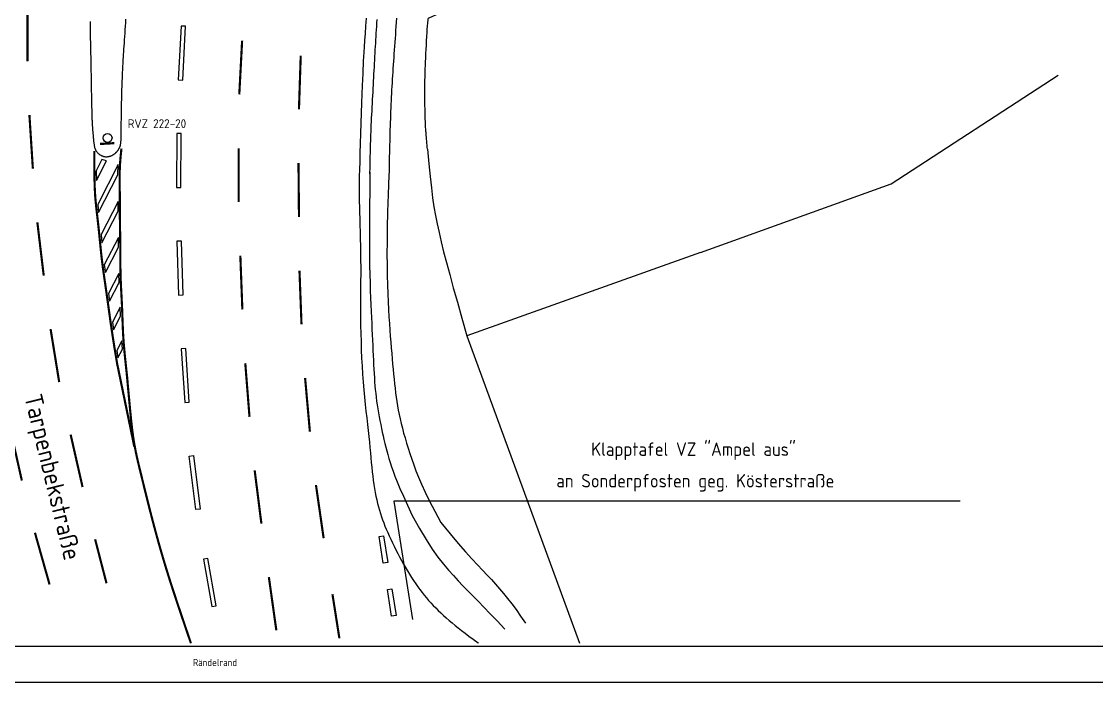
# Model space of a CAD drawing. Header units: metres. Extents: x -3 to 211, y 1 to 149.
# Drawn here: x 75.4 to 135.4, y 0.7 to 37.6 of the extents above; entities that cross this region are included whole.
import ezdxf
from ezdxf.enums import TextEntityAlignment as Align

# ---------------------------------------------------------------- set-up
doc = ezdxf.new("R2010")
doc.units = ezdxf.units.M
doc.header["$LTSCALE"] = 25
doc.layers.get('0').update_dxf_attribs({"linetype": 'CONTINUOUS'})
for name, color, linetype in [('BG-GR-LIN-VSB', 4, 'CONTINUOUS'), ('BG-GR-TXT-STR-NAM', 4, 'CONTINUOUS'), ('BS-RA-SYM', 3, 'CONTINUOUS'), ('BS-RA-TXT-SON', 2, 'CONTINUOUS'), ('BT-OF-LIN-ABG', 4, 'CONTINUOUS'), ('BV-FM-SYM', 2, 'CONTINUOUS'), ('BV-SF-LIN-HOH', 5, 'CONTINUOUS'), ('BV-VK-SYM', 2, 'CONTINUOUS'), ('BV-VK-TXT', 2, 'CONTINUOUS'), ('BV-VK-TXT-LSA', 3, 'CONTINUOUS')]:
    doc.layers.add(name, color=color, linetype=linetype)
doc.styles.get("Standard").update_dxf_attribs({"font": 'isocp.shx', "height": 0.5})

# ---------------------------------------------------------------- blocks, each defined once
blk = doc.blocks.new('BVKMAN')
blk.add_circle((0, 0), 0.25)
blk = doc.blocks.new('Verkehrszeichen')
at = {"layer": 'BV-VK-SYM', "const_width": 0.125}
blk.add_lwpolyline([(0.305, 0.373), (0.322, -0.426)], dxfattribs=at)
at = {"layer": 'BV-VK-SYM', "rotation": 0.8654267626991108}
blk.add_blockref('BVKMAN', (0, 0), dxfattribs=at)

msp = doc.modelspace()

# ---------------------------------------------------------------- linework, layer by layer
at = {"layer": 'BG-GR-LIN-VSB'}
for p, q in [((123.94, 28.535), (133.248, 34.597)), ((113.3, 24.699), (123.94, 28.535))]:
    msp.add_line(p, q, dxfattribs=at)
at = {"layer": 'BS-RA-SYM'}
msp.add_line((207.138, 2.709), (-0.862, 2.709), dxfattribs=at)
at = {"layer": 'BS-RA-TXT-SON'}
msp.add_line((211.138, 0.709), (-2.862, 0.709), dxfattribs=at)
at = {"layer": 'BT-OF-LIN-ABG'}
for p, q in [((113.3, 24.699), (100.281, 20.048)), ((100.281, 20.048), (106.558, 2.897))]:
    msp.add_line(p, q, dxfattribs=at)
msp.add_lwpolyline([(98.075, 30.468, -0.000227), (98, 31.341, -0.007476), (97.984, 31.564, -0.009604), (97.942, 32.715, -0.007263), (97.937, 34.237, -0.007724), (97.96, 35.085, -0.003463), (98.053, 36.975, -0.014258), (98.113, 37.68, -0.118876), (98.142, 37.761, -0.138582), (98.178, 37.792, -0.000322), (116.504, 46.26, -0.000473), (127.645, 51.387, -0.000747), (147.807, 60.604)], format="xyb", dxfattribs=at)
for points in [[(96.343, 37.773), (96.329, 37.541), (96.315, 37.312), (96.3, 37.085), (96.286, 36.861), (96.271, 36.639), (96.255, 36.421), (96.24, 36.206), (96.225, 35.993), (96.21, 35.782), (96.195, 35.574), (96.181, 35.368), (96.167, 35.165), (96.153, 34.963), (96.14, 34.762), (96.127, 34.562), (96.115, 34.363), (96.103, 34.164), (96.091, 33.965), (96.08, 33.766), (96.069, 33.567), (96.059, 33.367), (96.049, 33.166), (96.039, 32.965), (96.03, 32.763), (96.022, 32.561), (96.014, 32.357), (96.006, 32.152), (95.999, 31.947), (95.992, 31.74), (95.986, 31.532), (95.98, 31.324), (95.974, 31.114), (95.969, 30.903), (95.963, 30.69), (95.958, 30.477), (95.953, 30.263), (95.948, 30.05), (95.944, 29.838), (95.939, 29.628), (95.936, 29.421), (95.932, 29.218), (95.929, 29.02), (95.929, 28.963)], [(94.87, 29.083), (94.871, 29.182), (94.873, 29.367), (94.876, 29.549), (94.88, 29.728), (94.884, 29.904), (94.888, 30.077), (94.892, 30.248), (94.897, 30.418), (94.902, 30.588), (94.908, 30.757), (94.913, 30.926), (94.919, 31.097), (94.925, 31.27), (94.931, 31.446), (94.939, 31.625), (94.946, 31.809), (94.955, 31.999), (94.964, 32.195), (94.974, 32.396), (94.984, 32.6), (94.995, 32.808), (95.007, 33.018), (95.018, 33.228), (95.029, 33.438), (95.041, 33.646), (95.052, 33.852), (95.063, 34.055), (95.074, 34.256), (95.084, 34.455), (95.095, 34.653), (95.105, 34.849), (95.116, 35.044), (95.126, 35.237), (95.136, 35.43), (95.146, 35.622), (95.157, 35.813), (95.167, 36.003), (95.178, 36.193), (95.189, 36.381), (95.2, 36.568), (95.211, 36.754), (95.223, 36.939), (95.236, 37.124), (95.249, 37.31), (95.262, 37.497), (95.276, 37.687)], [(98.075, 30.468), (98.152, 29.644), (98.224, 28.931), (98.294, 28.307), (98.365, 27.753), (98.441, 27.247), (98.523, 26.768), (98.615, 26.298), (98.72, 25.813), (98.841, 25.297), (98.979, 24.739), (99.137, 24.131), (99.316, 23.464), (99.518, 22.73), (99.745, 21.922), (99.999, 21.03), (100.281, 20.048)], [(94.871, 29.182), (94.855, 28.173), (94.845, 27.27), (94.839, 26.462), (94.837, 25.738), (94.839, 25.088), (94.845, 24.5), (94.853, 23.965), (94.863, 23.47), (94.876, 23.008), (94.889, 22.574), (94.904, 22.165), (94.92, 21.78), (94.936, 21.414), (94.952, 21.066), (94.968, 20.732), (94.983, 20.411), (94.998, 20.1), (95.012, 19.798), (95.025, 19.506), (95.038, 19.223), (95.051, 18.949), (95.064, 18.685), (95.076, 18.429), (95.089, 18.182), (95.102, 17.944), (95.116, 17.713), (95.131, 17.488), (95.148, 17.268), (95.166, 17.051), (95.188, 16.836), (95.212, 16.622), (95.24, 16.407), (95.271, 16.191), (95.306, 15.973), (95.344, 15.754), (95.384, 15.536), (95.426, 15.318), (95.47, 15.101), (95.514, 14.887), (95.559, 14.674), (95.604, 14.465), (95.65, 14.258), (95.698, 14.051), (95.748, 13.843), (95.802, 13.634), (95.859, 13.421), (95.923, 13.204), (95.992, 12.981), (96.069, 12.749), (96.157, 12.499), (96.263, 12.221), (96.391, 11.903), (96.545, 11.536), (96.731, 11.107), (96.954, 10.606), (97.219, 10.022)], [(95.929, 29.02), (95.886, 27.932), (95.854, 26.958), (95.833, 26.087), (95.822, 25.309), (95.819, 24.611), (95.823, 23.982), (95.832, 23.411), (95.845, 22.887), (95.862, 22.398), (95.881, 21.942), (95.903, 21.515), (95.926, 21.112), (95.951, 20.733), (95.977, 20.372), (96.003, 20.028), (96.03, 19.697), (96.056, 19.376), (96.082, 19.064), (96.109, 18.762), (96.135, 18.468), (96.161, 18.184), (96.188, 17.907), (96.216, 17.639), (96.244, 17.378), (96.272, 17.125), (96.303, 16.877), (96.335, 16.634), (96.37, 16.392), (96.408, 16.151), (96.451, 15.909), (96.499, 15.664), (96.552, 15.415), (96.612, 15.159), (96.678, 14.897), (96.749, 14.627), (96.828, 14.351), (96.912, 14.068), (97.002, 13.777), (97.098, 13.479), (97.201, 13.173), (97.31, 12.857), (97.432, 12.524), (97.574, 12.165), (97.743, 11.77), (97.946, 11.329), (98.19, 10.834), (98.482, 10.275), (98.829, 9.644)], [(97.219, 10.022), (97.625, 9.298), (97.998, 8.679), (98.342, 8.152), (98.662, 7.701), (98.962, 7.313), (99.247, 6.974), (99.521, 6.67), (99.788, 6.386), (100.054, 6.109), (100.325, 5.831), (100.606, 5.544), (100.905, 5.239), (101.228, 4.909), (101.58, 4.547), (101.969, 4.143), (102.4, 3.691)], [(98.829, 9.644), (99.34, 9.005), (99.792, 8.461), (100.191, 7.999), (100.544, 7.605), (100.86, 7.266), (101.143, 6.969), (101.403, 6.7), (101.645, 6.447), (101.877, 6.197), (102.102, 5.943), (102.325, 5.68), (102.549, 5.402), (102.778, 5.102), (103.016, 4.776), (103.267, 4.416), (103.535, 4.018)]]:
    msp.add_lwpolyline(points, dxfattribs=at)
at = {"layer": 'BV-FM-SYM'}
msp.add_line((80.451, 18.787), (80.451, 18.787), dxfattribs=at)
at = {"layer": 'BV-FM-SYM', "const_width": 0.12}
for points in [[(75.774, 38.365), (75.767, 35.365)], [(87.74, 36.508), (87.582, 33.512)], [(91.009, 35.683), (90.91, 32.685)], [(75.878, 32.368), (76.07, 29.374)], [(79.501, 30.364), (79.501, 29.778), (79.503, 29.29), (79.507, 28.885), (79.514, 28.55), (79.523, 28.27), (79.535, 28.032), (79.549, 27.821), (79.565, 27.625), (79.583, 27.43), (79.603, 27.234), (79.625, 27.038), (79.648, 26.839), (79.671, 26.639), (79.695, 26.435), (79.718, 26.229), (79.741, 26.019), (79.764, 25.806), (79.785, 25.588), (79.807, 25.368), (79.829, 25.145), (79.851, 24.92), (79.875, 24.694), (79.899, 24.466), (79.926, 24.238), (79.954, 24.009), (79.985, 23.781), (80.016, 23.552), (80.049, 23.324), (80.082, 23.095), (80.116, 22.867), (80.149, 22.638), (80.182, 22.41), (80.214, 22.181), (80.246, 21.952), (80.278, 21.72), (80.31, 21.484), (80.344, 21.244), (80.378, 20.997), (80.414, 20.743), (80.453, 20.48), (80.494, 20.208), (80.536, 19.931), (80.58, 19.656), (80.622, 19.387), (80.664, 19.13), (80.704, 18.891), (80.74, 18.676), (80.772, 18.489)], [(81.011, 30.495), (80.972, 30.133), (80.944, 29.812), (80.926, 29.524), (80.915, 29.264), (80.91, 29.026), (80.909, 28.803), (80.911, 28.59), (80.914, 28.381), (80.916, 28.17), (80.917, 27.957), (80.918, 27.744), (80.919, 27.532), (80.92, 27.32), (80.921, 27.111), (80.922, 26.906), (80.923, 26.705), (80.925, 26.509), (80.928, 26.316), (80.931, 26.126), (80.934, 25.937), (80.937, 25.746), (80.94, 25.553), (80.942, 25.356), (80.944, 25.153), (80.945, 24.943), (80.946, 24.726), (80.947, 24.506), (80.948, 24.282), (80.95, 24.056), (80.953, 23.83), (80.957, 23.604), (80.962, 23.381), (80.97, 23.161), (80.979, 22.945), (80.989, 22.731), (81, 22.519), (81.011, 22.309), (81.022, 22.101), (81.032, 21.893), (81.042, 21.685), (81.051, 21.478), (81.058, 21.27), (81.065, 21.061), (81.073, 20.851), (81.081, 20.64), (81.09, 20.427), (81.1, 20.213), (81.112, 19.996), (81.127, 19.776), (81.145, 19.546), (81.167, 19.298), (81.192, 19.026), (81.223, 18.722), (81.259, 18.378), (81.301, 17.987), (81.349, 17.542)], [(87.551, 30.513), (87.545, 27.513)], [(90.884, 29.685), (90.911, 26.685)], [(76.32, 26.384), (76.676, 23.406)], [(87.641, 24.514), (87.754, 21.517)], [(90.939, 23.685), (91.052, 20.688)], [(77.058, 20.43), (77.539, 17.469)], [(80.772, 18.489), (81.73, 13.855)], [(81.301, 17.987), (81.36, 17.353), (81.413, 16.787), (81.46, 16.282), (81.502, 15.831), (81.543, 15.425), (81.582, 15.058), (81.622, 14.722), (81.664, 14.41), (81.71, 14.116), (81.76, 13.835), (81.813, 13.565), (81.869, 13.303), (81.927, 13.046), (81.987, 12.792), (82.049, 12.538), (82.113, 12.281), (82.177, 12.018), (82.243, 11.75), (82.311, 11.474), (82.381, 11.192), (82.453, 10.902), (82.528, 10.603), (82.606, 10.296), (82.687, 9.98), (82.772, 9.654), (82.861, 9.319), (82.955, 8.973), (83.053, 8.616), (83.157, 8.248), (83.266, 7.87), (83.381, 7.48), (83.503, 7.077), (83.632, 6.659), (83.776, 6.206), (83.943, 5.695), (84.139, 5.103), (84.373, 4.407), (84.652, 3.584), (84.887, 2.897)], [(87.916, 18.521), (88.152, 15.53)], [(91.253, 17.694), (91.519, 14.706)], [(74.799, 14.901), (75.456, 11.974)], [(78.177, 14.538), (78.842, 11.613)], [(88.44, 12.544), (88.816, 9.568)], [(91.858, 11.726), (92.287, 8.757)], [(76.186, 9.064), (77.001, 6.177)], [(79.543, 8.696), (80.177, 6.245)], [(89.231, 6.589), (89.649, 3.619)], [(92.778, 5.635), (93.165, 3.173)]]:
    msp.add_lwpolyline(points, dxfattribs=at)
at = {"layer": 'BV-FM-SYM'}
for points in [[(84.426, 34.319), (84.584, 37.315), (84.334, 37.328), (84.177, 34.333)], [(84.328, 28.326), (84.348, 31.326), (84.098, 31.328), (84.078, 28.328)], [(79.611, 28.722), (80.168, 29.811), (79.922, 29.878), (79.603, 29.256)], [(79.738, 26.927), (80.81, 29.022), (80.832, 29.613), (79.689, 27.379)], [(79.92, 25.238), (80.821, 27), (80.819, 27.544), (79.875, 25.699)], [(80.114, 23.574), (80.845, 25.002), (80.84, 25.541), (80.055, 24.008)], [(84.447, 22.333), (84.356, 25.331), (84.106, 25.324), (84.197, 22.325)], [(80.344, 21.978), (80.876, 23.018), (80.858, 23.533), (80.283, 22.409)], [(80.57, 20.376), (80.962, 21.144), (80.943, 21.655), (80.507, 20.802)], [(80.817, 18.816), (81.066, 19.302), (81.027, 19.775), (80.749, 19.231)], [(84.794, 16.348), (84.595, 19.341), (84.345, 19.324), (84.545, 16.331)], [(85.154, 10.357), (84.786, 13.334), (85.034, 13.364), (85.402, 10.387)], [(95.612, 7.373), (95.381, 8.855), (95.628, 8.893), (95.859, 7.411)], [(86.294, 4.989), (85.828, 7.635), (85.582, 7.591), (86.048, 4.946)], [(96.078, 4.409), (95.845, 5.891), (96.092, 5.929), (96.325, 4.448)]]:
    msp.add_lwpolyline(points, close=True, dxfattribs=at)
at = {"layer": 'BV-SF-LIN-HOH'}
for points in [[(94.652, 37.77), (94.622, 37.328), (94.594, 36.905), (94.569, 36.514), (94.546, 36.168), (94.528, 35.874), (94.512, 35.62), (94.499, 35.389), (94.488, 35.165), (94.477, 34.929), (94.466, 34.666), (94.454, 34.357), (94.44, 33.986), (94.424, 33.541), (94.406, 33.036), (94.386, 32.488), (94.366, 31.916), (94.347, 31.337), (94.328, 30.771), (94.311, 30.236), (94.296, 29.75), (94.284, 29.326), (94.276, 28.958), (94.27, 28.633), (94.267, 28.34), (94.266, 28.065), (94.268, 27.798), (94.272, 27.527), (94.279, 27.238), (94.288, 26.923), (94.298, 26.584), (94.309, 26.224), (94.32, 25.848), (94.33, 25.46), (94.339, 25.065), (94.346, 24.666), (94.351, 24.269), (94.353, 23.875), (94.353, 23.484), (94.35, 23.094), (94.347, 22.701), (94.345, 22.304), (94.343, 21.901), (94.342, 21.488), (94.345, 21.064), (94.35, 20.627), (94.359, 20.18), (94.371, 19.725), (94.387, 19.267), (94.407, 18.808), (94.43, 18.353), (94.458, 17.904), (94.489, 17.464), (94.525, 17.038), (94.563, 16.624), (94.604, 16.225), (94.646, 15.839), (94.687, 15.466), (94.728, 15.108), (94.767, 14.764), (94.803, 14.434), (94.836, 14.119), (94.865, 13.817), (94.892, 13.527), (94.918, 13.249), (94.943, 12.98), (94.968, 12.721), (94.995, 12.47), (95.023, 12.226), (95.054, 11.988), (95.087, 11.756), (95.124, 11.531), (95.163, 11.311), (95.204, 11.099), (95.248, 10.892), (95.295, 10.693), (95.345, 10.501), (95.397, 10.315), (95.452, 10.135), (95.51, 9.959), (95.572, 9.785), (95.637, 9.612), (95.707, 9.438), (95.78, 9.261), (95.859, 9.08), (95.942, 8.894), (96.03, 8.702), (96.122, 8.507), (96.217, 8.31), (96.316, 8.11), (96.418, 7.911), (96.523, 7.711), (96.63, 7.513), (96.739, 7.318), (96.85, 7.125), (96.962, 6.936), (97.076, 6.75), (97.191, 6.569), (97.307, 6.392), (97.423, 6.219), (97.54, 6.052), (97.658, 5.891), (97.776, 5.735), (97.896, 5.583), (98.018, 5.434), (98.142, 5.289), (98.27, 5.147), (98.401, 5.006), (98.536, 4.866), (98.676, 4.727), (98.821, 4.588), (98.971, 4.449), (99.125, 4.311), (99.285, 4.172), (99.45, 4.033), (99.621, 3.893), (99.796, 3.753), (99.979, 3.611), (100.174, 3.462), (100.389, 3.301), (100.631, 3.12), (100.908, 2.914), (100.931, 2.897)], [(79.257, 37.589), (79.257, 37.512), (79.258, 37.431), (79.259, 37.345), (79.261, 37.253), (79.263, 37.154), (79.265, 37.05), (79.267, 36.94), (79.269, 36.825), (79.272, 36.704), (79.275, 36.578), (79.278, 36.447), (79.281, 36.313), (79.284, 36.176), (79.287, 36.037), (79.29, 35.899), (79.293, 35.761), (79.296, 35.626), (79.299, 35.494), (79.301, 35.367), (79.304, 35.245), (79.306, 35.126), (79.308, 35.009), (79.31, 34.896), (79.312, 34.784), (79.314, 34.673), (79.316, 34.563), (79.317, 34.453), (79.319, 34.344), (79.321, 34.236), (79.323, 34.13), (79.324, 34.026), (79.326, 33.925), (79.328, 33.828), (79.329, 33.735), (79.331, 33.647), (79.332, 33.563), (79.334, 33.481), (79.335, 33.401), (79.337, 33.321), (79.339, 33.239), (79.34, 33.156), (79.342, 33.07), (79.344, 32.98), (79.346, 32.887), (79.348, 32.793), (79.35, 32.699), (79.352, 32.607), (79.354, 32.519), (79.356, 32.436), (79.358, 32.359), (79.36, 32.291), (79.362, 32.228), (79.364, 32.17), (79.367, 32.113), (79.37, 32.056), (79.373, 31.996), (79.377, 31.932), (79.381, 31.861), (79.386, 31.782), (79.392, 31.695), (79.399, 31.605), (79.405, 31.512), (79.412, 31.419), (79.419, 31.329), (79.426, 31.243), (79.432, 31.164), (79.438, 31.094), (79.444, 31.032), (79.449, 30.977), (79.454, 30.929), (79.459, 30.885), (79.464, 30.845), (79.469, 30.807), (79.474, 30.772), (79.48, 30.737), (79.485, 30.704), (79.491, 30.671), (79.497, 30.639), (79.504, 30.609), (79.51, 30.579), (79.517, 30.551), (79.525, 30.525), (79.532, 30.5), (79.54, 30.477), (79.549, 30.455), (79.558, 30.434), (79.569, 30.413), (79.58, 30.393), (79.593, 30.372), (79.607, 30.352), (79.623, 30.331), (79.64, 30.31), (79.659, 30.288), (79.678, 30.267), (79.699, 30.246), (79.72, 30.226), (79.741, 30.206), (79.763, 30.188), (79.785, 30.17), (79.807, 30.154), (79.83, 30.139), (79.852, 30.125), (79.875, 30.113), (79.898, 30.101), (79.922, 30.09), (79.945, 30.081), (79.969, 30.072), (79.993, 30.065), (80.017, 30.058), (80.042, 30.053), (80.067, 30.048), (80.092, 30.045), (80.118, 30.042), (80.144, 30.041), (80.17, 30.04), (80.196, 30.04), (80.222, 30.042), (80.248, 30.044), (80.274, 30.047), (80.3, 30.052), (80.325, 30.057), (80.35, 30.063), (80.374, 30.069), (80.398, 30.077), (80.422, 30.085), (80.445, 30.094), (80.467, 30.104), (80.489, 30.115), (80.511, 30.126), (80.533, 30.139), (80.554, 30.152), (80.575, 30.165), (80.595, 30.179), (80.615, 30.194), (80.635, 30.209), (80.654, 30.224), (80.672, 30.239), (80.689, 30.255), (80.706, 30.27), (80.722, 30.286), (80.737, 30.302), (80.752, 30.318), (80.767, 30.335), (80.781, 30.353), (80.795, 30.371), (80.809, 30.39), (80.824, 30.41), (80.838, 30.432), (80.852, 30.453), (80.865, 30.475), (80.878, 30.496), (80.89, 30.518), (80.901, 30.538), (80.911, 30.557), (80.92, 30.575), (80.928, 30.593), (80.935, 30.609), (80.94, 30.625), (80.945, 30.641), (80.95, 30.657), (80.954, 30.673), (80.958, 30.69), (80.961, 30.709), (80.964, 30.728), (80.967, 30.748), (80.97, 30.769), (80.973, 30.79), (80.975, 30.811), (80.978, 30.832), (80.98, 30.853), (80.981, 30.874), (80.983, 30.894), (80.984, 30.915), (80.986, 30.936), (80.987, 30.957), (80.988, 30.979), (80.988, 31.002), (80.989, 31.026), (80.99, 31.052), (80.99, 31.078), (80.991, 31.106), (80.991, 31.134), (80.991, 31.162), (80.992, 31.191), (80.992, 31.22), (80.992, 31.249), (80.993, 31.278), (80.993, 31.31), (80.993, 31.347), (80.994, 31.391), (80.995, 31.446), (80.996, 31.514), (80.997, 31.597), (80.998, 31.699), (81, 31.822), (81.002, 31.961), (81.005, 32.113), (81.008, 32.274), (81.01, 32.441), (81.013, 32.608), (81.016, 32.772), (81.019, 32.93), (81.022, 33.077), (81.025, 33.215), (81.028, 33.344), (81.031, 33.468), (81.034, 33.587), (81.037, 33.703), (81.04, 33.817), (81.044, 33.931), (81.048, 34.047), (81.052, 34.164), (81.056, 34.282), (81.061, 34.401), (81.065, 34.519), (81.07, 34.638), (81.076, 34.756), (81.081, 34.872), (81.087, 34.988), (81.093, 35.104), (81.099, 35.221), (81.106, 35.341), (81.113, 35.466), (81.121, 35.597), (81.13, 35.735), (81.14, 35.882), (81.15, 36.039), (81.161, 36.205), (81.172, 36.379), (81.185, 36.559), (81.197, 36.745), (81.21, 36.934), (81.223, 37.126), (81.236, 37.32), (81.25, 37.513), (81.263, 37.705)]]:
    msp.add_lwpolyline(points, dxfattribs=at)
at = {"layer": 'BV-VK-TXT'}
for p, q in [((127.786, 10.818), (96.207, 10.818)), ((96.207, 10.818), (97.239, 4.218))]:
    msp.add_line(p, q, dxfattribs=at)

# ---------------------------------------------------------------- block references
at = {"layer": 'BV-VK-SYM', "rotation": 271.9988933207973}
msp.add_blockref('Verkehrszeichen', (80.234, 31.089), dxfattribs=at)

# ---------------------------------------------------------------- texts
at = {"layer": 'BG-GR-TXT-STR-NAM'}
msp.add_text('Tarpenbekstraße', height=1, rotation=283.74286, dxfattribs=at).set_placement((75.581, 16.654))
at = {"layer": 'BS-RA-TXT-SON'}
msp.add_text('Rändelrand', height=0.4, dxfattribs=at).set_placement((86.229, 1.826), align=Align.MIDDLE)
at = {"layer": 'BV-VK-TXT'}
msp.add_text('RVZ 222-20', height=0.5, dxfattribs=at).set_placement((81.363, 31.633))
at = {"layer": 'BV-VK-TXT-LSA'}
for s, p in [('Klapptafel VZ "Ampel aus"', (107.207, 13.352)), ('an Sonderpfosten geg. Kösterstraße', (105.264, 11.588))]:
    msp.add_text(s, height=0.75, dxfattribs=at).set_placement(p)

doc.saveas('drawing.dxf')
